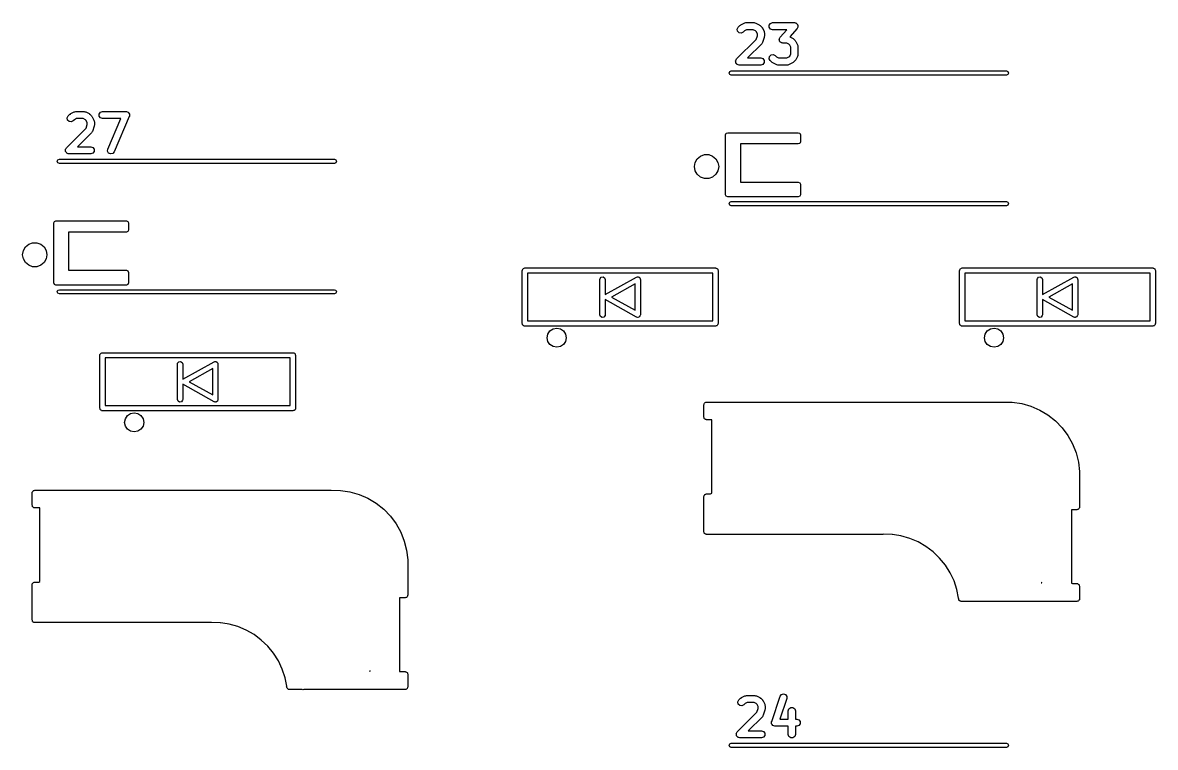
# Model space of a CAD drawing. Extents: x 62 to 222, y -188 to -37.
# Drawn here: x 132.07 to 164.19, y -87.53 to -66.99 of the extents above; entities that cross this region are included whole.
import ezdxf

# ---------------------------------------------------------------- set-up
doc = ezdxf.new("R2010")
doc.units = 0
doc.layers.add('BLACK', color=7, linetype='CONTINUOUS')

msp = doc.modelspace()

# ---------------------------------------------------------------- linework, layer by layer
at = {"layer": 'BLACK', "linetype": 'CONTINUOUS'}
for p, q in [((152.329, -67.1717), (152.357, -67.1166)), ((152.357, -67.1166), (152.405, -67.069)), ((152.405, -67.069), (152.419, -67.0616)), ((152.419, -67.0616), (152.431, -67.0503)), ((152.431, -67.0503), (152.526, -67.0026)), ((152.526, -67.0026), (152.549, -66.9992)), ((152.549, -66.9992), (152.571, -66.9921)), ((152.571, -66.9921), (152.809, -66.9921)), ((152.809, -66.9921), (152.831, -66.9992)), ((152.831, -66.9992), (152.854, -67.0026)), ((152.854, -67.0026), (152.949, -67.0503)), ((152.949, -67.0503), (152.961, -67.0616)), ((152.961, -67.0616), (152.975, -67.069)), ((152.975, -67.069), (153.023, -67.1166)), ((153.023, -67.1166), (153.03, -67.1311)), ((153.238, -67.0612), (153.274, -67.0112)), ((153.238, -67.123), (153.238, -67.0612)), ((153.274, -67.173), (153.238, -67.123)), ((153.274, -67.0112), (153.333, -66.9921)), ((153.333, -66.9921), (153.952, -66.9921)), ((153.952, -66.9921), (153.971, -66.9983)), ((153.971, -66.9983), (153.991, -67.0002)), ((153.991, -67.0002), (154, -67.0077)), ((154, -67.0077), (154.011, -67.0112)), ((154.011, -67.0112), (154.023, -67.0275)), ((154.023, -67.0275), (154.038, -67.0409)), ((154.047, -67.123), (154.035, -67.1394)), ((154.038, -67.0409), (154.04, -67.052)), ((154.04, -67.052), (154.047, -67.0612)), ((154.047, -67.0612), (154.047, -67.0814)), ((154.047, -67.0814), (154.052, -67.1011)), ((154.052, -67.1011), (154.047, -67.1116)), ((154.047, -67.1116), (154.047, -67.123)), ((152.339, -67.2327), (152.329, -67.1717)), ((152.383, -67.2764), (152.339, -67.2327)), ((152.444, -67.2861), (152.383, -67.2764)), ((152.499, -67.258), (152.444, -67.2861)), ((152.535, -67.2219), (152.499, -67.258)), ((152.595, -67.1921), (152.535, -67.2219)), ((152.785, -67.1921), (152.595, -67.1921)), ((152.845, -67.2219), (152.785, -67.1921)), ((152.87, -67.2466), (152.845, -67.2219)), ((152.865, -67.4666), (152.9, -67.3616)), ((152.9, -67.3062), (152.87, -67.2466)), ((152.9, -67.3616), (152.9, -67.3062)), ((153.03, -67.1311), (153.041, -67.1426)), ((153.041, -67.1426), (153.089, -67.2379)), ((153.094, -67.4094), (153.047, -67.5523)), ((153.089, -67.2379), (153.092, -67.2606)), ((153.092, -67.2606), (153.1, -67.2826)), ((153.095, -67.3932), (153.094, -67.4094)), ((153.1, -67.3778), (153.095, -67.3932)), ((153.1, -67.2826), (153.1, -67.3778)), ((153.333, -67.1921), (153.274, -67.173)), ((153.732, -67.1921), (153.333, -67.1921)), ((153.523, -67.4421), (153.535, -67.4258)), ((153.523, -67.4535), (153.523, -67.4421)), ((153.535, -67.4258), (153.543, -67.4072)), ((153.543, -67.4072), (153.732, -67.1921)), ((154.027, -67.1579), (153.823, -67.3918)), ((153.823, -67.3918), (153.901, -67.4312)), ((153.901, -67.4312), (153.913, -67.4426)), ((153.913, -67.4426), (153.927, -67.4499)), ((154.035, -67.1394), (154.027, -67.1579)), ((152.31, -68.0214), (152.865, -67.4666)), ((153.023, -67.5914), (152.622, -67.9921)), ((153.033, -67.5708), (153.023, -67.5914)), ((153.047, -67.5523), (153.033, -67.5708)), ((153.519, -67.464), (153.523, -67.4535)), ((153.523, -67.4837), (153.519, -67.464)), ((153.523, -67.504), (153.523, -67.4837)), ((153.53, -67.5132), (153.523, -67.504)), ((153.533, -67.5243), (153.53, -67.5132)), ((153.548, -67.5376), (153.533, -67.5243)), ((153.56, -67.554), (153.548, -67.5376)), ((153.571, -67.5575), (153.56, -67.554)), ((153.579, -67.565), (153.571, -67.5575)), ((153.599, -67.5668), (153.579, -67.565)), ((153.619, -67.573), (153.599, -67.5668)), ((153.738, -67.573), (153.619, -67.573)), ((153.797, -67.6028), (153.738, -67.573)), ((153.822, -67.6275), (153.797, -67.6028)), ((153.852, -67.6871), (153.822, -67.6275)), ((153.852, -67.878), (153.852, -67.6871)), ((153.927, -67.4499), (153.975, -67.4976)), ((153.975, -67.4976), (153.982, -67.512)), ((153.982, -67.512), (153.994, -67.5236)), ((153.994, -67.5236), (154.041, -67.6188)), ((154.041, -67.6188), (154.045, -67.6416)), ((154.045, -67.6416), (154.052, -67.6635)), ((154.052, -67.6635), (154.052, -67.9016)), ((152.282, -68.0764), (152.285, -68.0693)), ((152.285, -68.0996), (152.282, -68.0764)), ((152.285, -68.0612), (152.299, -68.0422)), ((152.285, -68.0693), (152.285, -68.0612)), ((152.299, -68.0422), (152.31, -68.0214)), ((152.622, -67.9921), (153, -67.9921)), ((153, -67.9921), (153.058, -68.0112)), ((153.058, -68.0112), (153.095, -68.0612)), ((153.095, -68.0612), (153.095, -68.123)), ((153.234, -68.0125), (153.244, -67.9515)), ((153.262, -68.0676), (153.234, -68.0125)), ((153.244, -67.9515), (153.287, -67.9077)), ((153.31, -68.1152), (153.262, -68.0676)), ((153.287, -67.9077), (153.349, -67.8981)), ((153.349, -67.8981), (153.404, -67.9261)), ((153.404, -67.9261), (153.44, -67.9623)), ((153.44, -67.9623), (153.499, -67.9921)), ((153.499, -67.9921), (153.738, -67.9921)), ((153.738, -67.9921), (153.797, -67.9623)), ((153.797, -67.9623), (153.822, -67.9376)), ((153.822, -67.9376), (153.852, -67.878)), ((153.975, -68.0676), (153.927, -68.1152)), ((153.982, -68.0531), (153.975, -68.0676)), ((153.994, -68.0416), (153.982, -68.0531)), ((154.041, -67.9463), (153.994, -68.0416)), ((154.045, -67.9235), (154.041, -67.9463)), ((154.052, -67.9016), (154.045, -67.9235)), ((152.1, -68.4197), (152.118, -68.3773)), ((152.118, -68.3773), (152.16, -68.3597)), ((152.16, -68.3597), (159.96, -68.3597)), ((152.285, -68.123), (152.285, -68.0996)), ((152.29, -68.1295), (152.285, -68.123)), ((152.291, -68.1375), (152.29, -68.1295)), ((152.308, -68.154), (152.291, -68.1375)), ((152.322, -68.173), (152.308, -68.154)), ((152.329, -68.1755), (152.322, -68.173)), ((152.335, -68.1812), (152.329, -68.1755)), ((152.358, -68.1849), (152.335, -68.1812)), ((152.38, -68.1921), (152.358, -68.1849)), ((153, -68.1921), (152.38, -68.1921)), ((153.058, -68.173), (153, -68.1921)), ((153.095, -68.123), (153.058, -68.173)), ((153.324, -68.1225), (153.31, -68.1152)), ((153.336, -68.1339), (153.324, -68.1225)), ((153.431, -68.1815), (153.336, -68.1339)), ((153.454, -68.185), (153.431, -68.1815)), ((153.476, -68.1921), (153.454, -68.185)), ((153.761, -68.1921), (153.476, -68.1921)), ((153.783, -68.185), (153.761, -68.1921)), ((153.806, -68.1815), (153.783, -68.185)), ((153.901, -68.1339), (153.806, -68.1815)), ((153.913, -68.1225), (153.901, -68.1339)), ((153.927, -68.1152), (153.913, -68.1225)), ((159.96, -68.3597), (160.002, -68.3773)), ((160.002, -68.3773), (160.02, -68.4197)), ((152.118, -68.4621), (152.1, -68.4197)), ((152.16, -68.4797), (152.118, -68.4621)), ((159.96, -68.4797), (152.16, -68.4797)), ((160.002, -68.4621), (159.96, -68.4797)), ((160.02, -68.4197), (160.002, -68.4621)), ((133.329, -69.6917), (133.357, -69.6366)), ((133.339, -69.7527), (133.329, -69.6917)), ((133.357, -69.6366), (133.405, -69.589)), ((133.405, -69.589), (133.419, -69.5816)), ((133.419, -69.5816), (133.431, -69.5703)), ((133.431, -69.5703), (133.526, -69.5226)), ((133.526, -69.5226), (133.549, -69.5192)), ((133.549, -69.5192), (133.571, -69.5121)), ((133.571, -69.5121), (133.809, -69.5121)), ((133.809, -69.5121), (133.831, -69.5192)), ((133.831, -69.5192), (133.854, -69.5226)), ((133.854, -69.5226), (133.949, -69.5703)), ((133.949, -69.5703), (133.961, -69.5816)), ((133.961, -69.5816), (133.975, -69.589)), ((133.975, -69.589), (134.023, -69.6366)), ((134.023, -69.6366), (134.03, -69.6511)), ((134.03, -69.6511), (134.041, -69.6626)), ((134.041, -69.6626), (134.089, -69.7579)), ((134.238, -69.5812), (134.274, -69.5312)), ((134.238, -69.643), (134.238, -69.5812)), ((134.274, -69.693), (134.238, -69.643)), ((134.274, -69.5312), (134.333, -69.5121)), ((134.333, -69.7121), (134.274, -69.693)), ((134.333, -69.5121), (135, -69.5121)), ((135.091, -69.6515), (134.663, -70.6515)), ((135, -69.5121), (135.004, -69.5135)), ((135.004, -69.5135), (135.009, -69.5125)), ((135.009, -69.5125), (135.033, -69.523)), ((135.033, -69.523), (135.058, -69.5312)), ((135.058, -69.5312), (135.061, -69.535)), ((135.061, -69.535), (135.065, -69.5368)), ((135.065, -69.5368), (135.079, -69.5597)), ((135.079, -69.5597), (135.095, -69.5812)), ((135.092, -69.6468), (135.091, -69.6515)), ((135.095, -69.643), (135.092, -69.6468)), ((135.095, -69.5812), (135.095, -69.5859)), ((135.095, -69.5859), (135.097, -69.5899)), ((135.097, -69.5899), (135.095, -69.6164)), ((135.095, -69.6164), (135.095, -69.643)), ((133.31, -70.5414), (133.865, -69.9866)), ((133.383, -69.7964), (133.339, -69.7527)), ((133.444, -69.8061), (133.383, -69.7964)), ((133.499, -69.778), (133.444, -69.8061)), ((133.535, -69.7419), (133.499, -69.778)), ((133.595, -69.7121), (133.535, -69.7419)), ((133.785, -69.7121), (133.595, -69.7121)), ((133.845, -69.7419), (133.785, -69.7121)), ((133.87, -69.7666), (133.845, -69.7419)), ((133.865, -69.9866), (133.9, -69.8816)), ((133.9, -69.8262), (133.87, -69.7666)), ((133.9, -69.8816), (133.9, -69.8262)), ((134.094, -69.9294), (134.047, -70.0723)), ((134.089, -69.7579), (134.092, -69.7806)), ((134.092, -69.7806), (134.1, -69.8026)), ((134.095, -69.9132), (134.094, -69.9294)), ((134.1, -69.8978), (134.095, -69.9132)), ((134.1, -69.8026), (134.1, -69.8978)), ((134.848, -69.7121), (134.333, -69.7121)), ((134.479, -70.5727), (134.848, -69.7121)), ((134.023, -70.1114), (133.622, -70.5121)), ((134.033, -70.0908), (134.023, -70.1114)), ((134.047, -70.0723), (134.033, -70.0908)), ((152, -70.1697), (152.018, -70.1273)), ((152, -71.8697), (152, -70.1697)), ((152.018, -70.1273), (152.06, -70.1097)), ((152.06, -70.1097), (154.06, -70.1097)), ((154.06, -70.1097), (154.102, -70.1273)), ((154.102, -70.1273), (154.12, -70.1697)), ((154.12, -70.1697), (154.12, -70.3697)), ((133.282, -70.5964), (133.285, -70.5893)), ((133.285, -70.6196), (133.282, -70.5964)), ((133.285, -70.5812), (133.299, -70.5622)), ((133.285, -70.5893), (133.285, -70.5812)), ((133.285, -70.643), (133.285, -70.6196)), ((133.29, -70.6495), (133.285, -70.643)), ((133.291, -70.6575), (133.29, -70.6495)), ((133.308, -70.674), (133.291, -70.6575)), ((133.299, -70.5622), (133.31, -70.5414)), ((133.622, -70.5121), (134, -70.5121)), ((134, -70.5121), (134.058, -70.5312)), ((134.058, -70.5312), (134.095, -70.5812)), ((134.095, -70.643), (134.058, -70.693)), ((134.095, -70.5812), (134.095, -70.643)), ((134.473, -70.6342), (134.479, -70.5727)), ((134.505, -70.6873), (134.473, -70.6342)), ((134.663, -70.6515), (134.622, -70.698)), ((154.06, -70.4297), (152.42, -70.4297)), ((152.42, -70.4297), (152.42, -71.5097)), ((154.102, -70.4121), (154.06, -70.4297)), ((154.12, -70.3697), (154.102, -70.4121)), ((133.05, -70.9197), (133.068, -70.8773)), ((133.068, -70.9621), (133.05, -70.9197)), ((133.068, -70.8773), (133.11, -70.8597)), ((133.11, -70.9797), (133.068, -70.9621)), ((133.11, -70.8597), (140.91, -70.8597)), ((140.91, -70.9797), (133.11, -70.9797)), ((133.322, -70.693), (133.308, -70.674)), ((133.329, -70.6955), (133.322, -70.693)), ((133.335, -70.7012), (133.329, -70.6955)), ((133.358, -70.7049), (133.335, -70.7012)), ((133.38, -70.7121), (133.358, -70.7049)), ((134, -70.7121), (133.38, -70.7121)), ((134.058, -70.693), (134, -70.7121)), ((134.562, -70.7117), (134.505, -70.6873)), ((134.622, -70.698), (134.562, -70.7117)), ((140.91, -70.8597), (140.952, -70.8773)), ((140.952, -70.9621), (140.91, -70.9797)), ((140.952, -70.8773), (140.97, -70.9197)), ((140.97, -70.9197), (140.952, -70.9621)), ((151.117, -71.0697), (151.138, -70.9524)), ((151.138, -70.9524), (151.197, -70.8493)), ((151.197, -70.8493), (151.289, -70.7728)), ((151.289, -70.7728), (151.4, -70.7321)), ((151.4, -70.7321), (151.52, -70.7321)), ((151.52, -70.7321), (151.631, -70.7728)), ((151.631, -70.7728), (151.723, -70.8493)), ((151.723, -70.8493), (151.782, -70.9524)), ((151.782, -70.9524), (151.803, -71.0697)), ((151.138, -71.187), (151.117, -71.0697)), ((151.197, -71.2901), (151.138, -71.187)), ((151.289, -71.3666), (151.197, -71.2901)), ((151.723, -71.2901), (151.631, -71.3666)), ((151.782, -71.187), (151.723, -71.2901)), ((151.803, -71.0697), (151.782, -71.187)), ((151.4, -71.4073), (151.289, -71.3666)), ((151.52, -71.4073), (151.4, -71.4073)), ((151.631, -71.3666), (151.52, -71.4073)), ((152.42, -71.5097), (154.06, -71.5097)), ((154.06, -71.5097), (154.102, -71.5273)), ((154.102, -71.5273), (154.12, -71.5697)), ((154.12, -71.5697), (154.12, -71.8697)), ((152.018, -71.9121), (152, -71.8697)), ((152.06, -71.9297), (152.018, -71.9121)), ((154.06, -71.9297), (152.06, -71.9297)), ((154.102, -71.9121), (154.06, -71.9297)), ((154.12, -71.8697), (154.102, -71.9121)), ((152.1, -72.1197), (152.118, -72.0773)), ((152.118, -72.1621), (152.1, -72.1197)), ((152.118, -72.0773), (152.16, -72.0597)), ((152.16, -72.1797), (152.118, -72.1621)), ((152.16, -72.0597), (159.96, -72.0597)), ((159.96, -72.1797), (152.16, -72.1797)), ((159.96, -72.0597), (160.002, -72.0773)), ((160.002, -72.1621), (159.96, -72.1797)), ((160.002, -72.0773), (160.02, -72.1197)), ((160.02, -72.1197), (160.002, -72.1621)), ((132.95, -72.6697), (132.968, -72.6273)), ((132.95, -74.3697), (132.95, -72.6697)), ((132.968, -72.6273), (133.01, -72.6097)), ((133.01, -72.6097), (135.01, -72.6097)), ((135.01, -72.6097), (135.052, -72.6273)), ((135.052, -72.6273), (135.07, -72.6697)), ((135.07, -72.8697), (135.052, -72.9121)), ((135.07, -72.6697), (135.07, -72.8697)), ((135.01, -72.9297), (133.37, -72.9297)), ((133.37, -72.9297), (133.37, -74.0097)), ((135.052, -72.9121), (135.01, -72.9297)), ((132.067, -73.5697), (132.088, -73.4524)), ((132.088, -73.4524), (132.147, -73.3493)), ((132.147, -73.3493), (132.239, -73.2728)), ((132.239, -73.2728), (132.35, -73.2321)), ((132.35, -73.2321), (132.47, -73.2321)), ((132.47, -73.2321), (132.581, -73.2728)), ((132.581, -73.2728), (132.673, -73.3493)), ((132.673, -73.3493), (132.732, -73.4524)), ((132.732, -73.4524), (132.753, -73.5697)), ((132.088, -73.687), (132.067, -73.5697)), ((132.147, -73.7901), (132.088, -73.687)), ((132.239, -73.8666), (132.147, -73.7901)), ((132.35, -73.9073), (132.239, -73.8666)), ((132.581, -73.8666), (132.47, -73.9073)), ((132.673, -73.7901), (132.581, -73.8666)), ((132.732, -73.687), (132.673, -73.7901)), ((132.753, -73.5697), (132.732, -73.687)), ((132.47, -73.9073), (132.35, -73.9073)), ((133.37, -74.0097), (135.01, -74.0097)), ((135.01, -74.0097), (135.052, -74.0273)), ((135.052, -74.0273), (135.07, -74.0697)), ((135.07, -74.0697), (135.07, -74.3697)), ((146.235, -74.0197), (146.237, -74.01)), ((146.235, -75.5197), (146.235, -74.0197)), ((146.236, -74.0067), (146.238, -74.0038)), ((146.237, -74.01), (146.236, -74.0067)), ((146.238, -74.0038), (146.24, -73.994)), ((146.24, -73.994), (146.252, -73.9791)), ((146.252, -73.9791), (146.262, -73.9622)), ((146.262, -73.9622), (146.268, -73.9599)), ((146.268, -73.9599), (146.272, -73.9547)), ((146.272, -73.9547), (146.292, -73.9514)), ((146.292, -73.9514), (146.31, -73.9447)), ((146.31, -73.9447), (151.71, -73.9447)), ((146.385, -74.0947), (146.385, -75.4447)), ((151.635, -74.0947), (146.385, -74.0947)), ((151.635, -75.4447), (151.635, -74.0947)), ((151.71, -73.9447), (151.72, -73.9464)), ((151.72, -73.9464), (151.723, -73.9458)), ((151.723, -73.9458), (151.726, -73.9475)), ((151.726, -73.9475), (151.736, -73.9492)), ((151.736, -73.9492), (151.751, -73.9617)), ((151.751, -73.9617), (151.767, -73.9715)), ((151.767, -73.9715), (151.77, -73.9779)), ((151.77, -73.9779), (151.775, -73.9822)), ((151.775, -73.9822), (151.778, -74.0014)), ((151.778, -74.0014), (151.785, -74.0197)), ((151.785, -74.0197), (151.785, -75.5197)), ((158.635, -74.0197), (158.637, -74.01)), ((158.635, -75.5197), (158.635, -74.0197)), ((158.636, -74.0067), (158.638, -74.0038)), ((158.637, -74.01), (158.636, -74.0067)), ((158.638, -74.0038), (158.64, -73.994)), ((158.64, -73.994), (158.652, -73.9791)), ((158.652, -73.9791), (158.662, -73.9622)), ((158.662, -73.9622), (158.668, -73.9599)), ((158.668, -73.9599), (158.672, -73.9547)), ((158.672, -73.9547), (158.692, -73.9514)), ((158.692, -73.9514), (158.71, -73.9447)), ((158.71, -73.9447), (164.11, -73.9447)), ((158.785, -74.0947), (158.785, -75.4447)), ((164.035, -74.0947), (158.785, -74.0947)), ((164.035, -75.4447), (164.035, -74.0947)), ((164.11, -73.9447), (164.12, -73.9464)), ((164.12, -73.9464), (164.123, -73.9458)), ((164.123, -73.9458), (164.126, -73.9475)), ((164.126, -73.9475), (164.136, -73.9492)), ((164.136, -73.9492), (164.151, -73.9617)), ((164.151, -73.9617), (164.167, -73.9715)), ((164.167, -73.9715), (164.17, -73.9779)), ((164.17, -73.9779), (164.175, -73.9822)), ((164.175, -73.9822), (164.178, -74.0014)), ((164.178, -74.0014), (164.185, -74.0197)), ((164.185, -74.0197), (164.185, -75.5197)), ((132.968, -74.4121), (132.95, -74.3697)), ((133.01, -74.4297), (132.968, -74.4121)), ((135.01, -74.4297), (133.01, -74.4297)), ((135.052, -74.4121), (135.01, -74.4297)), ((135.07, -74.3697), (135.052, -74.4121)), ((148.435, -74.2697), (148.44, -74.244)), ((148.435, -75.2697), (148.435, -74.2697)), ((148.44, -74.244), (148.472, -74.2047)), ((148.472, -74.2047), (148.523, -74.1958)), ((148.523, -74.1958), (148.567, -74.2215)), ((148.567, -74.2215), (148.585, -74.2697)), ((148.585, -74.6978), (149.474, -74.2041)), ((148.585, -74.2697), (148.585, -74.6978)), ((149.435, -74.3972), (148.764, -74.7697)), ((149.435, -75.1422), (149.435, -74.3972)), ((149.474, -74.2041), (149.498, -74.1956)), ((149.498, -74.1956), (149.511, -74.198)), ((149.511, -74.198), (149.523, -74.1958)), ((149.523, -74.1958), (149.535, -74.2028)), ((149.535, -74.2028), (149.549, -74.2054)), ((149.549, -74.2054), (149.557, -74.2152)), ((149.557, -74.2152), (149.567, -74.2215)), ((149.567, -74.2215), (149.572, -74.2345)), ((149.572, -74.2345), (149.581, -74.2452)), ((149.581, -74.2452), (149.581, -74.2578)), ((149.581, -74.2578), (149.585, -74.2697)), ((149.585, -74.2697), (149.585, -75.2697)), ((160.835, -74.2697), (160.84, -74.244)), ((160.835, -75.2697), (160.835, -74.2697)), ((160.84, -74.244), (160.873, -74.2047)), ((160.873, -74.2047), (160.923, -74.1958)), ((160.923, -74.1958), (160.967, -74.2215)), ((160.967, -74.2215), (160.985, -74.2697)), ((160.985, -74.6978), (161.874, -74.2041)), ((160.985, -74.2697), (160.985, -74.6978)), ((161.835, -74.3972), (161.164, -74.7697)), ((161.835, -75.1422), (161.835, -74.3972)), ((161.874, -74.2041), (161.898, -74.1956)), ((161.898, -74.1956), (161.911, -74.198)), ((161.911, -74.198), (161.923, -74.1958)), ((161.923, -74.1958), (161.935, -74.2028)), ((161.935, -74.2028), (161.949, -74.2054)), ((161.949, -74.2054), (161.957, -74.2152)), ((161.957, -74.2152), (161.967, -74.2215)), ((161.967, -74.2215), (161.972, -74.2345)), ((161.972, -74.2345), (161.981, -74.2452)), ((161.981, -74.2452), (161.981, -74.2578)), ((161.981, -74.2578), (161.985, -74.2697)), ((161.985, -74.2697), (161.985, -75.2697)), ((133.05, -74.6197), (133.068, -74.5773)), ((133.068, -74.6621), (133.05, -74.6197)), ((133.068, -74.5773), (133.11, -74.5597)), ((133.11, -74.6797), (133.068, -74.6621)), ((133.11, -74.5597), (140.91, -74.5597)), ((140.91, -74.6797), (133.11, -74.6797)), ((140.91, -74.5597), (140.952, -74.5773)), ((140.952, -74.6621), (140.91, -74.6797)), ((140.952, -74.5773), (140.97, -74.6197)), ((140.97, -74.6197), (140.952, -74.6621)), ((148.764, -74.7697), (149.435, -75.1422)), ((161.164, -74.7697), (161.835, -75.1422)), ((149.474, -75.3353), (148.585, -74.8416)), ((148.585, -74.8416), (148.585, -75.2697)), ((161.874, -75.3353), (160.985, -74.8416)), ((160.985, -74.8416), (160.985, -75.2697)), ((146.385, -75.4447), (151.635, -75.4447)), ((148.453, -75.3179), (148.435, -75.2697)), ((148.497, -75.3436), (148.453, -75.3179)), ((148.547, -75.3347), (148.497, -75.3436)), ((148.58, -75.2954), (148.547, -75.3347)), ((148.585, -75.2697), (148.58, -75.2954)), ((149.486, -75.3372), (149.474, -75.3353)), ((149.497, -75.3436), (149.486, -75.3372)), ((149.511, -75.3412), (149.497, -75.3436)), ((149.524, -75.3433), (149.511, -75.3412)), ((149.535, -75.3368), (149.524, -75.3433)), ((149.547, -75.3347), (149.535, -75.3368)), ((149.556, -75.3241), (149.547, -75.3347)), ((149.568, -75.317), (149.556, -75.3241)), ((149.572, -75.305), (149.568, -75.317)), ((149.58, -75.2954), (149.572, -75.305)), ((149.585, -75.2697), (149.58, -75.2954)), ((158.785, -75.4447), (164.035, -75.4447)), ((160.853, -75.3179), (160.835, -75.2697)), ((160.897, -75.3436), (160.853, -75.3179)), ((160.947, -75.3347), (160.897, -75.3436)), ((160.98, -75.2954), (160.947, -75.3347)), ((160.985, -75.2697), (160.98, -75.2954)), ((161.886, -75.3372), (161.874, -75.3353)), ((161.897, -75.3436), (161.886, -75.3372)), ((161.911, -75.3412), (161.897, -75.3436)), ((161.924, -75.3433), (161.911, -75.3412)), ((161.935, -75.3368), (161.924, -75.3433)), ((161.947, -75.3347), (161.935, -75.3368)), ((161.956, -75.3241), (161.947, -75.3347)), ((161.968, -75.317), (161.956, -75.3241)), ((161.972, -75.305), (161.968, -75.317)), ((161.98, -75.2954), (161.972, -75.305)), ((161.985, -75.2697), (161.98, -75.2954)), ((146.242, -75.538), (146.235, -75.5197)), ((146.245, -75.5572), (146.242, -75.538)), ((146.25, -75.5615), (146.245, -75.5572)), ((146.253, -75.5679), (146.25, -75.5615)), ((146.269, -75.5777), (146.253, -75.5679)), ((146.284, -75.5902), (146.269, -75.5777)), ((146.294, -75.5919), (146.284, -75.5902)), ((146.297, -75.5936), (146.294, -75.5919)), ((146.3, -75.593), (146.297, -75.5936)), ((146.31, -75.5947), (146.3, -75.593)), ((151.71, -75.5947), (146.31, -75.5947)), ((146.959, -75.8156), (147.018, -75.7273)), ((147.018, -75.7273), (147.106, -75.6683)), ((147.106, -75.6683), (147.21, -75.6476)), ((147.21, -75.6476), (147.314, -75.6683)), ((147.314, -75.6683), (147.402, -75.7273)), ((147.402, -75.7273), (147.461, -75.8156)), ((151.728, -75.588), (151.71, -75.5947)), ((151.748, -75.5847), (151.728, -75.588)), ((151.752, -75.5795), (151.748, -75.5847)), ((151.758, -75.5772), (151.752, -75.5795)), ((151.768, -75.5603), (151.758, -75.5772)), ((151.78, -75.5454), (151.768, -75.5603)), ((151.782, -75.5356), (151.78, -75.5454)), ((151.784, -75.5327), (151.782, -75.5356)), ((151.785, -75.5197), (151.783, -75.5294)), ((151.783, -75.5294), (151.784, -75.5327)), ((158.642, -75.538), (158.635, -75.5197)), ((158.645, -75.5572), (158.642, -75.538)), ((158.65, -75.5615), (158.645, -75.5572)), ((158.653, -75.5679), (158.65, -75.5615)), ((158.669, -75.5777), (158.653, -75.5679)), ((158.684, -75.5902), (158.669, -75.5777)), ((158.694, -75.5919), (158.684, -75.5902)), ((158.697, -75.5936), (158.694, -75.5919)), ((158.7, -75.593), (158.697, -75.5936)), ((158.71, -75.5947), (158.7, -75.593)), ((164.11, -75.5947), (158.71, -75.5947)), ((159.359, -75.8156), (159.418, -75.7273)), ((159.418, -75.7273), (159.506, -75.6683)), ((159.506, -75.6683), (159.61, -75.6476)), ((159.61, -75.6476), (159.714, -75.6683)), ((159.714, -75.6683), (159.802, -75.7273)), ((159.802, -75.7273), (159.861, -75.8156)), ((164.128, -75.588), (164.11, -75.5947)), ((164.147, -75.5847), (164.128, -75.588)), ((164.152, -75.5795), (164.147, -75.5847)), ((164.158, -75.5772), (164.152, -75.5795)), ((164.168, -75.5603), (164.158, -75.5772)), ((164.18, -75.5454), (164.168, -75.5603)), ((164.182, -75.5356), (164.18, -75.5454)), ((164.184, -75.5327), (164.182, -75.5356)), ((164.185, -75.5197), (164.183, -75.5294)), ((164.183, -75.5294), (164.184, -75.5327)), ((146.938, -75.9197), (146.959, -75.8156)), ((146.959, -76.0238), (146.938, -75.9197)), ((147.018, -76.1121), (146.959, -76.0238)), ((147.106, -76.1711), (147.018, -76.1121)), ((147.402, -76.1121), (147.314, -76.1711)), ((147.461, -76.0238), (147.402, -76.1121)), ((147.461, -75.8156), (147.482, -75.9197)), ((147.482, -75.9197), (147.461, -76.0238)), ((159.338, -75.9197), (159.359, -75.8156)), ((159.359, -76.0238), (159.338, -75.9197)), ((159.418, -76.1121), (159.359, -76.0238)), ((159.506, -76.1711), (159.418, -76.1121)), ((159.802, -76.1121), (159.714, -76.1711)), ((159.861, -76.0238), (159.802, -76.1121)), ((159.861, -75.8156), (159.882, -75.9197)), ((159.882, -75.9197), (159.861, -76.0238)), ((134.255, -76.4197), (134.257, -76.41)), ((134.255, -77.9197), (134.255, -76.4197)), ((134.256, -76.4067), (134.258, -76.4038)), ((134.257, -76.41), (134.256, -76.4067)), ((134.258, -76.4038), (134.26, -76.394)), ((134.26, -76.394), (134.272, -76.3791)), ((134.272, -76.3791), (134.282, -76.3622)), ((134.282, -76.3622), (134.288, -76.3599)), ((134.288, -76.3599), (134.292, -76.3547)), ((134.292, -76.3547), (134.312, -76.3514)), ((134.312, -76.3514), (134.33, -76.3447)), ((134.33, -76.3447), (139.73, -76.3447)), ((139.73, -76.3447), (139.74, -76.3464)), ((139.74, -76.3464), (139.743, -76.3458)), ((139.743, -76.3458), (139.746, -76.3475)), ((139.746, -76.3475), (139.756, -76.3492)), ((139.756, -76.3492), (139.771, -76.3617)), ((139.771, -76.3617), (139.787, -76.3715)), ((139.787, -76.3715), (139.79, -76.3778)), ((139.79, -76.3778), (139.795, -76.3822)), ((139.795, -76.3822), (139.798, -76.4014)), ((139.798, -76.4014), (139.805, -76.4197)), ((139.805, -76.4197), (139.805, -77.9197)), ((147.21, -76.1918), (147.106, -76.1711)), ((147.314, -76.1711), (147.21, -76.1918)), ((159.61, -76.1918), (159.506, -76.1711)), ((159.714, -76.1711), (159.61, -76.1918)), ((134.405, -76.4947), (134.405, -77.8447)), ((139.655, -76.4947), (134.405, -76.4947)), ((136.455, -76.6697), (136.46, -76.644)), ((136.455, -77.6697), (136.455, -76.6697)), ((136.46, -76.644), (136.493, -76.6047)), ((136.493, -76.6047), (136.543, -76.5958)), ((136.543, -76.5958), (136.587, -76.6215)), ((136.587, -76.6215), (136.605, -76.6697)), ((136.605, -77.0978), (137.494, -76.6041)), ((136.605, -76.6697), (136.605, -77.0978)), ((137.494, -76.6041), (137.518, -76.5956)), ((137.518, -76.5956), (137.531, -76.598)), ((137.531, -76.598), (137.543, -76.5958)), ((137.543, -76.5958), (137.555, -76.6028)), ((137.555, -76.6028), (137.569, -76.6054)), ((137.569, -76.6054), (137.577, -76.6152)), ((137.577, -76.6152), (137.587, -76.6215)), ((137.587, -76.6215), (137.592, -76.6345)), ((137.592, -76.6345), (137.601, -76.6452)), ((137.601, -76.6452), (137.601, -76.6578)), ((137.601, -76.6578), (137.605, -76.6697)), ((137.605, -76.6697), (137.605, -77.6697)), ((139.655, -77.8447), (139.655, -76.4947)), ((137.455, -76.7972), (136.784, -77.1697)), ((137.455, -77.5422), (137.455, -76.7972)), ((137.494, -77.7353), (136.605, -77.2416)), ((136.605, -77.2416), (136.605, -77.6697)), ((136.784, -77.1697), (137.455, -77.5422)), ((136.473, -77.7179), (136.455, -77.6697)), ((136.517, -77.7436), (136.473, -77.7179)), ((136.6, -77.6954), (136.567, -77.7347)), ((136.605, -77.6697), (136.6, -77.6954)), ((137.576, -77.7241), (137.567, -77.7347)), ((137.588, -77.717), (137.576, -77.7241)), ((137.592, -77.705), (137.588, -77.717)), ((137.6, -77.6954), (137.592, -77.705)), ((137.605, -77.6697), (137.6, -77.6954)), ((134.262, -77.938), (134.255, -77.9197)), ((134.265, -77.9572), (134.262, -77.938)), ((134.27, -77.9616), (134.265, -77.9572)), ((134.273, -77.9679), (134.27, -77.9616)), ((134.289, -77.9777), (134.273, -77.9679)), ((134.304, -77.9902), (134.289, -77.9777)), ((134.314, -77.9919), (134.304, -77.9902)), ((134.317, -77.9936), (134.314, -77.9919)), ((134.32, -77.993), (134.317, -77.9936)), ((134.33, -77.9947), (134.32, -77.993)), ((139.73, -77.9947), (134.33, -77.9947)), ((134.405, -77.8447), (139.655, -77.8447)), ((136.567, -77.7347), (136.517, -77.7436)), ((137.506, -77.7372), (137.494, -77.7353)), ((137.517, -77.7436), (137.506, -77.7372)), ((137.531, -77.7412), (137.517, -77.7436)), ((137.544, -77.7433), (137.531, -77.7412)), ((137.555, -77.7368), (137.544, -77.7433)), ((137.567, -77.7347), (137.555, -77.7368)), ((139.748, -77.988), (139.73, -77.9947)), ((139.767, -77.9847), (139.748, -77.988)), ((139.772, -77.9795), (139.767, -77.9847)), ((139.778, -77.9772), (139.772, -77.9795)), ((139.788, -77.9603), (139.778, -77.9772)), ((139.8, -77.9454), (139.788, -77.9603)), ((139.802, -77.9356), (139.8, -77.9454)), ((139.804, -77.9327), (139.802, -77.9356)), ((139.805, -77.9197), (139.803, -77.9294)), ((139.803, -77.9294), (139.804, -77.9327)), ((151.385, -77.8197), (151.387, -77.81)), ((151.385, -78.1697), (151.385, -77.8197)), ((151.386, -77.8067), (151.388, -77.8038)), ((151.387, -77.81), (151.386, -77.8067)), ((151.388, -77.8038), (151.39, -77.794)), ((151.39, -77.794), (151.402, -77.7791)), ((151.402, -77.7791), (151.412, -77.7622)), ((151.412, -77.7622), (151.418, -77.7599)), ((151.418, -77.7599), (151.422, -77.7547)), ((151.422, -77.7547), (151.442, -77.7514)), ((151.442, -77.7514), (151.46, -77.7447)), ((151.46, -77.7447), (159.86, -77.7447)), ((159.86, -77.7447), (159.861, -77.7449)), ((159.861, -77.7449), (160.128, -77.749)), ((160.128, -77.749), (160.397, -77.7886)), ((160.397, -77.7886), (160.658, -77.863)), ((160.658, -77.863), (160.908, -77.9709)), ((160.908, -77.9709), (161.141, -78.1104)), ((134.958, -78.3197), (134.979, -78.2156)), ((134.979, -78.4238), (134.958, -78.3197)), ((134.979, -78.2156), (135.038, -78.1273)), ((135.038, -78.1273), (135.126, -78.0683)), ((135.126, -78.0683), (135.23, -78.0476)), ((135.23, -78.0476), (135.334, -78.0683)), ((135.334, -78.0683), (135.422, -78.1273)), ((135.422, -78.1273), (135.481, -78.2156)), ((135.481, -78.2156), (135.502, -78.3197)), ((135.502, -78.3197), (135.481, -78.4238)), ((151.392, -78.188), (151.385, -78.1697)), ((151.395, -78.2072), (151.392, -78.188)), ((151.4, -78.2116), (151.395, -78.2072)), ((151.403, -78.2179), (151.4, -78.2116)), ((151.419, -78.2277), (151.403, -78.2179)), ((151.434, -78.2402), (151.419, -78.2277)), ((151.444, -78.2419), (151.434, -78.2402)), ((151.447, -78.2436), (151.444, -78.2419)), ((151.45, -78.243), (151.447, -78.2436)), ((151.46, -78.2447), (151.45, -78.243)), ((151.605, -78.2447), (151.46, -78.2447)), ((151.605, -80.3298), (151.605, -78.2447)), ((161.141, -78.1104), (161.354, -78.2792)), ((161.354, -78.2792), (161.543, -78.4743)), ((135.038, -78.5121), (134.979, -78.4238)), ((135.126, -78.5711), (135.038, -78.5121)), ((135.23, -78.5918), (135.126, -78.5711)), ((135.334, -78.5711), (135.23, -78.5918)), ((135.422, -78.5121), (135.334, -78.5711)), ((135.481, -78.4238), (135.422, -78.5121)), ((161.543, -78.4743), (161.705, -78.6924)), ((161.705, -78.6924), (161.837, -78.9298)), ((161.837, -78.9298), (161.937, -79.1825)), ((161.937, -79.1825), (162.004, -79.446)), ((162.004, -79.446), (162.035, -79.716)), ((162.035, -79.716), (162.034, -79.718)), ((162.034, -79.718), (162.035, -79.7197)), ((162.035, -79.7197), (162.035, -80.7197)), ((132.338, -80.3038), (132.34, -80.294)), ((132.34, -80.294), (132.352, -80.2791)), ((132.352, -80.2791), (132.362, -80.2622)), ((132.362, -80.2622), (132.368, -80.2599)), ((132.368, -80.2599), (132.373, -80.2547)), ((132.373, -80.2547), (132.392, -80.2514)), ((132.392, -80.2514), (132.41, -80.2447)), ((132.41, -80.2447), (140.81, -80.2447)), ((140.81, -80.2447), (140.811, -80.2449)), ((140.811, -80.2449), (141.078, -80.249)), ((141.078, -80.249), (141.347, -80.2886)), ((141.347, -80.2886), (141.608, -80.363)), ((132.335, -80.3197), (132.337, -80.31)), ((132.335, -80.6697), (132.335, -80.3197)), ((132.336, -80.3067), (132.338, -80.3038)), ((132.337, -80.31), (132.336, -80.3067)), ((141.608, -80.363), (141.858, -80.4709)), ((141.858, -80.4709), (142.091, -80.6104)), ((142.091, -80.6104), (142.304, -80.7792)), ((151.385, -80.4197), (151.387, -80.41)), ((151.385, -81.4197), (151.385, -80.4197)), ((151.386, -80.4067), (151.388, -80.4038)), ((151.387, -80.41), (151.386, -80.4067)), ((151.388, -80.4038), (151.39, -80.394)), ((151.39, -80.394), (151.402, -80.3791)), ((151.402, -80.3791), (151.412, -80.3622)), ((151.412, -80.3622), (151.418, -80.3599)), ((151.418, -80.3599), (151.422, -80.3547)), ((151.422, -80.3547), (151.442, -80.3514)), ((151.442, -80.3514), (151.46, -80.3447)), ((151.46, -80.3447), (151.574, -80.3447)), ((151.574, -80.3447), (151.605, -80.3298)), ((132.342, -80.688), (132.335, -80.6697)), ((132.345, -80.7072), (132.342, -80.688)), ((132.35, -80.7116), (132.345, -80.7072)), ((132.353, -80.7179), (132.35, -80.7116)), ((132.369, -80.7277), (132.353, -80.7179)), ((132.384, -80.7402), (132.369, -80.7277)), ((132.394, -80.7419), (132.384, -80.7402)), ((132.397, -80.7436), (132.394, -80.7419)), ((132.4, -80.743), (132.397, -80.7436)), ((132.41, -80.7447), (132.4, -80.743)), ((132.555, -80.7447), (132.41, -80.7447)), ((132.555, -82.8298), (132.555, -80.7447)), ((142.304, -80.7792), (142.493, -80.9743)), ((161.96, -80.7947), (161.805, -80.7947)), ((161.805, -80.7947), (161.805, -82.8787)), ((161.978, -80.788), (161.96, -80.7947)), ((161.998, -80.7847), (161.978, -80.788)), ((162.002, -80.7795), (161.998, -80.7847)), ((162.008, -80.7772), (162.002, -80.7795)), ((162.018, -80.7603), (162.008, -80.7772)), ((162.03, -80.7454), (162.018, -80.7603)), ((162.032, -80.7356), (162.03, -80.7454)), ((162.034, -80.7327), (162.032, -80.7356)), ((162.035, -80.7197), (162.033, -80.7294)), ((162.033, -80.7294), (162.034, -80.7327)), ((142.493, -80.9743), (142.655, -81.1924)), ((142.655, -81.1924), (142.787, -81.4298)), ((142.787, -81.4298), (142.887, -81.6825)), ((151.392, -81.438), (151.385, -81.4197)), ((151.395, -81.4572), (151.392, -81.438)), ((151.4, -81.4616), (151.395, -81.4572)), ((151.403, -81.4679), (151.4, -81.4616)), ((151.419, -81.4777), (151.403, -81.4679)), ((151.434, -81.4902), (151.419, -81.4777)), ((151.444, -81.4919), (151.434, -81.4902)), ((151.447, -81.4936), (151.444, -81.4919)), ((151.45, -81.493), (151.447, -81.4936)), ((151.46, -81.4947), (151.45, -81.493)), ((156.46, -81.4947), (151.46, -81.4947)), ((156.461, -81.4943), (156.46, -81.4947)), ((156.462, -81.4947), (156.461, -81.4943)), ((156.472, -81.491), (156.462, -81.4947)), ((156.718, -81.4987), (156.472, -81.491)), ((156.722, -81.4992), (156.718, -81.4987)), ((156.728, -81.502), (156.722, -81.4992)), ((156.791, -81.5098), (156.728, -81.502)), ((156.972, -81.5378), (156.791, -81.5098)), ((157.219, -81.6076), (156.972, -81.5378)), ((142.887, -81.6825), (142.954, -81.946)), ((157.455, -81.7069), (157.219, -81.6076)), ((157.677, -81.8342), (157.455, -81.7069)), ((157.883, -81.9878), (157.677, -81.8342)), ((142.954, -81.946), (142.985, -82.216)), ((142.985, -82.216), (142.984, -82.218)), ((142.984, -82.218), (142.985, -82.2197)), ((142.985, -82.2197), (142.985, -83.2197)), ((158.068, -82.1652), (157.883, -81.9878)), ((158.23, -82.3638), (158.068, -82.1652)), ((158.367, -82.5807), (158.23, -82.3638)), ((132.352, -82.8791), (132.362, -82.8622)), ((132.362, -82.8622), (132.368, -82.8599)), ((132.368, -82.8599), (132.373, -82.8547)), ((132.373, -82.8547), (132.392, -82.8514)), ((132.392, -82.8514), (132.41, -82.8447)), ((132.41, -82.8447), (132.524, -82.8447)), ((132.524, -82.8447), (132.555, -82.8298)), ((158.476, -82.8127), (158.367, -82.5807)), ((158.556, -83.0563), (158.476, -82.8127)), ((160.967, -82.8616), (160.951, -82.8697)), ((160.968, -82.8697), (160.967, -82.8616)), ((132.335, -82.9197), (132.337, -82.91)), ((132.335, -83.9197), (132.335, -82.9197)), ((132.336, -82.9067), (132.338, -82.9038)), ((132.337, -82.91), (132.336, -82.9067)), ((132.338, -82.9038), (132.34, -82.894)), ((132.34, -82.894), (132.352, -82.8791)), ((158.604, -83.2976), (158.556, -83.0563)), ((160.951, -82.8697), (160.968, -82.8697)), ((161.805, -82.8787), (161.835, -82.8847)), ((161.835, -82.8847), (161.96, -82.8847)), ((161.96, -82.8847), (161.97, -82.8864)), ((161.97, -82.8864), (161.973, -82.8858)), ((161.973, -82.8858), (161.976, -82.8875)), ((161.976, -82.8875), (161.986, -82.8892)), ((161.986, -82.8892), (162.001, -82.9017)), ((162.001, -82.9017), (162.017, -82.9115)), ((162.017, -82.9115), (162.02, -82.9179)), ((162.02, -82.9179), (162.025, -82.9222)), ((162.025, -82.9222), (162.028, -82.9414)), ((162.028, -82.9414), (162.035, -82.9597)), ((162.035, -82.9597), (162.035, -83.3197)), ((142.91, -83.2947), (142.755, -83.2947)), ((142.755, -83.2947), (142.755, -85.3787)), ((142.928, -83.288), (142.91, -83.2947)), ((142.947, -83.2847), (142.928, -83.288)), ((142.952, -83.2795), (142.947, -83.2847)), ((142.958, -83.2772), (142.952, -83.2795)), ((142.968, -83.2603), (142.958, -83.2772)), ((142.98, -83.2454), (142.968, -83.2603)), ((142.982, -83.2356), (142.98, -83.2454)), ((142.984, -83.2327), (142.982, -83.2356)), ((142.985, -83.2197), (142.983, -83.2294)), ((142.983, -83.2294), (142.984, -83.2327)), ((158.602, -83.3083), (158.604, -83.2976)), ((158.609, -83.3228), (158.602, -83.3083)), ((158.615, -83.3572), (158.609, -83.3228)), ((158.654, -83.3902), (158.615, -83.3572)), ((158.68, -83.3947), (158.654, -83.3902)), ((159.044, -83.3947), (158.68, -83.3947)), ((159.063, -83.3981), (159.044, -83.3947)), ((159.092, -83.3947), (159.063, -83.3981)), ((161.96, -83.3947), (159.092, -83.3947)), ((161.978, -83.388), (161.96, -83.3947)), ((161.998, -83.3847), (161.978, -83.388)), ((162.002, -83.3795), (161.998, -83.3847)), ((162.008, -83.3772), (162.002, -83.3795)), ((162.018, -83.3603), (162.008, -83.3772)), ((162.03, -83.3454), (162.018, -83.3603)), ((162.032, -83.3356), (162.03, -83.3454)), ((162.034, -83.3327), (162.032, -83.3356)), ((162.035, -83.3197), (162.033, -83.3294)), ((162.033, -83.3294), (162.034, -83.3327)), ((132.342, -83.938), (132.335, -83.9197)), ((132.345, -83.9572), (132.342, -83.938)), ((132.35, -83.9616), (132.345, -83.9572)), ((132.353, -83.9679), (132.35, -83.9616)), ((132.369, -83.9777), (132.353, -83.9679)), ((132.384, -83.9902), (132.369, -83.9777)), ((132.394, -83.9919), (132.384, -83.9902)), ((132.397, -83.9936), (132.394, -83.9919)), ((132.4, -83.993), (132.397, -83.9936)), ((132.41, -83.9947), (132.4, -83.993)), ((137.41, -83.9947), (132.41, -83.9947)), ((137.411, -83.9943), (137.41, -83.9947)), ((137.412, -83.9947), (137.411, -83.9943)), ((137.422, -83.991), (137.412, -83.9947)), ((137.668, -83.9987), (137.422, -83.991)), ((137.672, -83.9992), (137.668, -83.9987)), ((137.678, -84.002), (137.672, -83.9992)), ((137.741, -84.0098), (137.678, -84.002)), ((137.922, -84.0378), (137.741, -84.0098)), ((138.169, -84.1076), (137.922, -84.0378)), ((138.405, -84.2069), (138.169, -84.1076)), ((138.627, -84.3342), (138.405, -84.2069)), ((138.833, -84.4878), (138.627, -84.3342)), ((139.018, -84.6652), (138.833, -84.4878)), ((139.18, -84.8638), (139.018, -84.6652)), ((139.317, -85.0807), (139.18, -84.8638)), ((139.426, -85.3127), (139.317, -85.0807)), ((139.506, -85.5563), (139.426, -85.3127)), ((141.917, -85.3616), (141.901, -85.3697)), ((141.901, -85.3697), (141.918, -85.3697)), ((141.918, -85.3697), (141.917, -85.3616)), ((142.755, -85.3787), (142.785, -85.3847)), ((142.785, -85.3847), (142.91, -85.3847)), ((142.91, -85.3847), (142.92, -85.3864)), ((142.92, -85.3864), (142.923, -85.3858)), ((142.923, -85.3858), (142.926, -85.3875)), ((142.926, -85.3875), (142.936, -85.3892)), ((142.936, -85.3892), (142.951, -85.4017)), ((142.951, -85.4017), (142.967, -85.4115)), ((142.967, -85.4115), (142.97, -85.4179)), ((142.97, -85.4179), (142.975, -85.4222)), ((142.975, -85.4222), (142.978, -85.4414)), ((139.554, -85.7976), (139.506, -85.5563)), ((142.978, -85.4414), (142.985, -85.4597)), ((142.985, -85.4597), (142.985, -85.8197)), ((139.552, -85.8083), (139.554, -85.7976)), ((139.559, -85.8228), (139.552, -85.8083)), ((139.565, -85.8572), (139.559, -85.8228)), ((139.604, -85.8902), (139.565, -85.8572)), ((139.63, -85.8947), (139.604, -85.8902)), ((139.994, -85.8947), (139.63, -85.8947)), ((140.013, -85.8981), (139.994, -85.8947)), ((140.042, -85.8947), (140.013, -85.8981)), ((142.91, -85.8947), (140.042, -85.8947)), ((142.928, -85.888), (142.91, -85.8947)), ((142.947, -85.8847), (142.928, -85.888)), ((142.952, -85.8795), (142.947, -85.8847)), ((142.958, -85.8772), (142.952, -85.8795)), ((142.968, -85.8603), (142.958, -85.8772)), ((142.98, -85.8454), (142.968, -85.8603)), ((142.982, -85.8356), (142.98, -85.8454)), ((142.984, -85.8327), (142.982, -85.8356)), ((142.985, -85.8197), (142.983, -85.8294)), ((142.983, -85.8294), (142.984, -85.8327)), ((152.451, -86.1203), (152.546, -86.0726)), ((152.546, -86.0726), (152.569, -86.0692)), ((152.569, -86.0692), (152.591, -86.0621)), ((152.591, -86.0621), (152.829, -86.0621)), ((152.829, -86.0621), (152.851, -86.0692)), ((152.851, -86.0692), (152.874, -86.0726)), ((152.874, -86.0726), (152.969, -86.1203)), ((153.544, -86.0828), (153.58, -86.0331)), ((153.58, -86.0331), (153.639, -86.0145)), ((153.639, -86.0145), (153.698, -86.034)), ((153.698, -86.034), (153.734, -86.0843)), ((152.349, -86.2417), (152.377, -86.1866)), ((152.359, -86.3027), (152.349, -86.2417)), ((152.403, -86.3464), (152.359, -86.3027)), ((152.377, -86.1866), (152.425, -86.139)), ((152.464, -86.3561), (152.403, -86.3464)), ((152.425, -86.139), (152.439, -86.1316)), ((152.439, -86.1316), (152.451, -86.1203)), ((152.519, -86.328), (152.464, -86.3561)), ((152.555, -86.2919), (152.519, -86.328)), ((152.615, -86.2621), (152.555, -86.2919)), ((152.805, -86.2621), (152.615, -86.2621)), ((152.865, -86.2919), (152.805, -86.2621)), ((152.89, -86.3166), (152.865, -86.2919)), ((152.92, -86.3762), (152.89, -86.3166)), ((152.92, -86.4316), (152.92, -86.3762)), ((152.969, -86.1203), (152.981, -86.1316)), ((152.981, -86.1316), (152.995, -86.139)), ((152.995, -86.139), (153.043, -86.1866)), ((153.043, -86.1866), (153.05, -86.2011)), ((153.05, -86.2011), (153.061, -86.2126)), ((153.061, -86.2126), (153.109, -86.3079)), ((153.109, -86.3079), (153.112, -86.3306)), ((153.112, -86.3306), (153.12, -86.3526)), ((153.12, -86.3526), (153.12, -86.4478)), ((153.306, -86.7971), (153.544, -86.0828)), ((153.733, -86.1461), (153.539, -86.7288)), ((153.734, -86.0843), (153.733, -86.1461)), ((152.33, -87.0914), (152.885, -86.5366)), ((153.043, -86.6614), (152.642, -87.0621)), ((152.885, -86.5366), (152.92, -86.4316)), ((153.053, -86.6408), (153.043, -86.6614)), ((153.067, -86.6223), (153.053, -86.6408)), ((153.114, -86.4794), (153.067, -86.6223)), ((153.115, -86.4632), (153.114, -86.4794)), ((153.12, -86.4478), (153.115, -86.4632)), ((153.777, -86.4954), (153.796, -86.4367)), ((153.777, -86.7288), (153.777, -86.4954)), ((153.796, -86.4367), (153.846, -86.4003)), ((153.846, -86.4003), (153.908, -86.4003)), ((153.908, -86.4003), (153.958, -86.4367)), ((153.958, -86.4367), (153.977, -86.4954)), ((153.977, -86.4954), (153.977, -86.7288)), ((153.305, -86.7979), (153.306, -86.7975)), ((153.305, -86.8284), (153.305, -86.7979)), ((153.305, -86.8589), (153.305, -86.8284)), ((153.305, -86.8593), (153.305, -86.8589)), ((153.305, -86.8597), (153.305, -86.8593)), ((153.323, -86.8843), (153.305, -86.8597)), ((153.306, -86.7975), (153.306, -86.7971)), ((153.341, -86.9092), (153.323, -86.8843)), ((153.341, -86.9093), (153.341, -86.9092)), ((153.342, -86.9097), (153.341, -86.9093)), ((153.371, -86.9191), (153.342, -86.9097)), ((153.4, -86.9288), (153.371, -86.9191)), ((153.4, -86.9288), (153.4, -86.9286)), ((153.4, -86.9286), (153.4, -86.9288)), ((153.777, -86.9288), (153.4, -86.9288)), ((153.539, -86.7288), (153.777, -86.7288)), ((153.777, -87.1621), (153.777, -86.9288)), ((153.977, -86.7288), (154.02, -86.7288)), ((154.02, -86.9288), (153.977, -86.9288)), ((153.977, -86.9288), (153.977, -87.1621)), ((154.02, -86.7288), (154.078, -86.7479)), ((154.078, -86.9097), (154.02, -86.9288)), ((154.078, -86.7479), (154.115, -86.7979)), ((154.115, -86.8597), (154.078, -86.9097)), ((154.115, -86.7979), (154.115, -86.8597)), ((152.302, -87.1464), (152.305, -87.1393)), ((152.305, -87.1696), (152.302, -87.1464)), ((152.305, -87.1312), (152.319, -87.1122)), ((152.305, -87.1393), (152.305, -87.1312)), ((152.305, -87.193), (152.305, -87.1696)), ((152.31, -87.1995), (152.305, -87.193)), ((152.311, -87.2075), (152.31, -87.1995)), ((152.328, -87.224), (152.311, -87.2075)), ((152.319, -87.1122), (152.33, -87.0914)), ((152.342, -87.243), (152.328, -87.224)), ((152.349, -87.2455), (152.342, -87.243)), ((152.355, -87.2512), (152.349, -87.2455)), ((152.378, -87.2549), (152.355, -87.2512)), ((152.4, -87.2621), (152.378, -87.2549)), ((153.02, -87.2621), (152.4, -87.2621)), ((152.642, -87.0621), (153.02, -87.0621)), ((153.02, -87.0621), (153.078, -87.0812)), ((153.078, -87.243), (153.02, -87.2621)), ((153.078, -87.0812), (153.115, -87.1312)), ((153.115, -87.193), (153.078, -87.243)), ((153.115, -87.1312), (153.115, -87.193)), ((153.796, -87.2209), (153.777, -87.1621)), ((153.846, -87.2572), (153.796, -87.2209)), ((153.908, -87.2572), (153.846, -87.2572)), ((153.958, -87.2209), (153.908, -87.2572)), ((153.977, -87.1621), (153.958, -87.2209)), ((152.1, -87.4697), (152.118, -87.4273)), ((152.118, -87.5121), (152.1, -87.4697)), ((152.118, -87.4273), (152.16, -87.4097)), ((152.16, -87.5297), (152.118, -87.5121)), ((152.16, -87.4097), (159.96, -87.4097)), ((159.96, -87.5297), (152.16, -87.5297)), ((159.96, -87.4097), (160.002, -87.4273)), ((160.002, -87.5121), (159.96, -87.5297)), ((160.002, -87.4273), (160.02, -87.4697)), ((160.02, -87.4697), (160.002, -87.5121))]:
    msp.add_line(p, q, dxfattribs=at)

doc.saveas('drawing.dxf')
